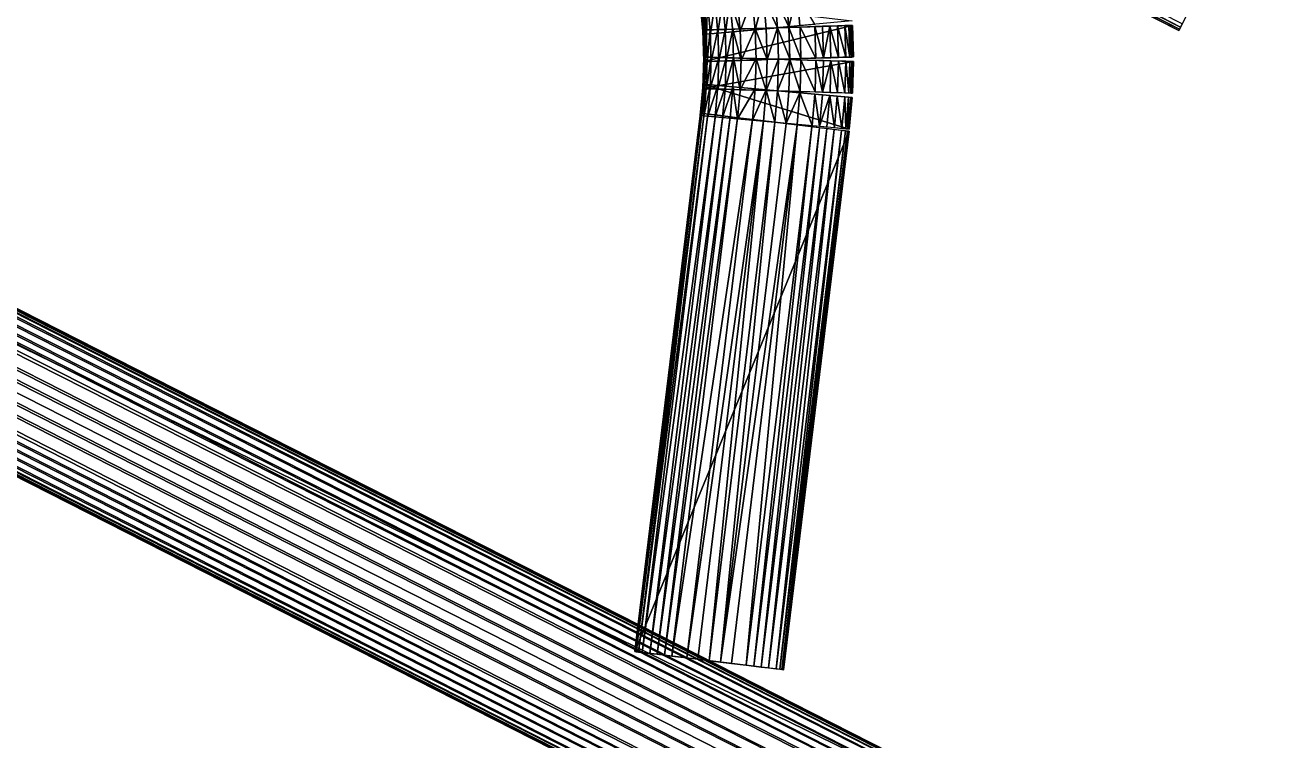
# Model space of a CAD drawing. Header units: metres. Extents: x 13603 to 14134, y -24468 to -24240.
# Drawn here: x 14054.8 to 14102.93, y -24417.28 to -24389.58 of the extents above; entities that cross this region are included whole.
import ezdxf

# ---------------------------------------------------------------- set-up
doc = ezdxf.new("R2010")
doc.units = ezdxf.units.M

msp = doc.modelspace()

# ---------------------------------------------------------------- linework, layer by layer
at = {"layer": 'L1_L2_201308_VentDevel'}
for points in [[(13805.9824, -24274.2246, 1124.5247), (14123.5234, -24435.6641, 1136.3988), (13803.3535, -24279.3965, 1124.5247)], [(13805.7197, -24274.7422, 1129.5675), (14123.3916, -24435.9238, 1141.1614), (13805.8506, -24274.4844, 1129.2874)], [(13805.8506, -24274.4844, 1129.2874), (14123.46, -24435.7891, 1140.8813), (13805.9189, -24274.3496, 1129.0072)], [(13805.8506, -24274.4844, 1129.2874), (14123.3916, -24435.9238, 1141.1614), (14123.46, -24435.7891, 1140.8813)], [(13805.9189, -24274.3496, 1129.0072), (14123.4971, -24435.7168, 1140.6011), (13805.9561, -24274.2773, 1128.7271)], [(13805.9189, -24274.3496, 1129.0072), (14123.46, -24435.7891, 1140.8813), (14123.4971, -24435.7168, 1140.6011)], [(13805.9561, -24274.2773, 1128.7271), (14123.5205, -24435.6699, 1140.0408), (13805.9795, -24274.2305, 1128.1667)], [(13805.9561, -24274.2773, 1128.7271), (14123.4971, -24435.7168, 1140.6011), (14123.5205, -24435.6699, 1140.0408)], [(13805.9795, -24274.2305, 1128.1667), (14123.5234, -24435.6641, 1139.7607), (13805.9824, -24274.2246, 1127.8866)], [(13805.9795, -24274.2305, 1128.1667), (14123.5205, -24435.6699, 1140.0408), (14123.5234, -24435.6641, 1139.7607)], [(13805.9824, -24274.2246, 1127.8866), (14123.5234, -24435.6641, 1136.3988), (13805.9824, -24274.2246, 1124.5247)], [(13805.9824, -24274.2246, 1127.8866), (14123.5234, -24435.6641, 1139.7607), (14123.5234, -24435.6641, 1136.3988)], [(13805.4561, -24275.2598, 1129.8477), (14123.1289, -24436.4414, 1141.5985), (13805.5879, -24275.002, 1129.7244)], [(13805.5879, -24275.002, 1129.7244), (14123.2607, -24436.1816, 1141.4416), (13805.7197, -24274.7422, 1129.5675)], [(13805.5879, -24275.002, 1129.7244), (14123.1289, -24436.4414, 1141.5985), (14123.2607, -24436.1816, 1141.4416)], [(13805.7197, -24274.7422, 1129.5675), (14123.2607, -24436.1816, 1141.4416), (14123.3916, -24435.9238, 1141.1614)], [(13805.0625, -24276.0352, 1130.0662), (14122.8662, -24436.957, 1141.8114), (13805.3252, -24275.5176, 1129.9373)], [(13805.3252, -24275.5176, 1129.9373), (14122.9971, -24436.6992, 1141.7217), (13805.4561, -24275.2598, 1129.8477)], [(13805.3252, -24275.5176, 1129.9373), (14122.8662, -24436.957, 1141.8114), (14122.9971, -24436.6992, 1141.7217)], [(13805.4561, -24275.2598, 1129.8477), (14122.9971, -24436.6992, 1141.7217), (14123.1289, -24436.4414, 1141.5985)], [(13804.668, -24276.8105, 1130.1278), (14122.4092, -24437.8574, 1141.9851), (13804.8682, -24276.418, 1130.111)], [(13804.8682, -24276.418, 1130.111), (14122.6035, -24437.4746, 1141.9403), (13805.0625, -24276.0352, 1130.0662)], [(13804.8682, -24276.418, 1130.111), (14122.4092, -24437.8574, 1141.9851), (14122.6035, -24437.4746, 1141.9403)], [(13805.0625, -24276.0352, 1130.0662), (14122.6035, -24437.4746, 1141.9403), (14122.8662, -24436.957, 1141.8114)], [(13804.4678, -24277.2031, 1130.111), (14122.0088, -24438.6426, 1141.9851), (13804.668, -24276.8105, 1130.1278)], [(13804.668, -24276.8105, 1130.1278), (14122.0088, -24438.6426, 1141.9851), (14122.209, -24438.25, 1142.0019)], [(13804.668, -24276.8105, 1130.1278), (14122.209, -24438.25, 1142.0019), (14122.4092, -24437.8574, 1141.9851)], [(13804.2734, -24277.5859, 1130.0662), (14121.8145, -24439.0254, 1141.9403), (13804.4678, -24277.2031, 1130.111)], [(13804.4678, -24277.2031, 1130.111), (14121.8145, -24439.0254, 1141.9403), (14122.0088, -24438.6426, 1141.9851)], [(13804.0107, -24278.1035, 1129.9373), (14121.5518, -24439.543, 1141.8114), (13804.2734, -24277.5859, 1130.0662)], [(13804.2734, -24277.5859, 1130.0662), (14121.5518, -24439.543, 1141.8114), (14121.8145, -24439.0254, 1141.9403)], [(13803.748, -24278.6191, 1129.7244), (14121.2891, -24440.0586, 1141.5985), (13803.8799, -24278.3613, 1129.8477)], [(13803.8799, -24278.3613, 1129.8477), (14121.4209, -24439.8008, 1141.7217), (13804.0107, -24278.1035, 1129.9373)], [(13803.8799, -24278.3613, 1129.8477), (14121.2891, -24440.0586, 1141.5985), (14121.4209, -24439.8008, 1141.7217)], [(13804.0107, -24278.1035, 1129.9373), (14121.4209, -24439.8008, 1141.7217), (14121.5518, -24439.543, 1141.8114)], [(13803.4854, -24279.1367, 1129.2874), (14121.0264, -24440.5762, 1141.1614), (13803.6162, -24278.8789, 1129.5675)], [(13803.6162, -24278.8789, 1129.5675), (14121.1572, -24440.3184, 1141.4416), (13803.748, -24278.6191, 1129.7244)], [(13803.6162, -24278.8789, 1129.5675), (14121.0264, -24440.5762, 1141.1614), (14121.1572, -24440.3184, 1141.4416)], [(13803.748, -24278.6191, 1129.7244), (14121.1572, -24440.3184, 1141.4416), (14121.2891, -24440.0586, 1141.5985)], [(13803.3564, -24279.3906, 1128.1667), (14120.8975, -24440.8301, 1140.0408), (13803.3799, -24279.3438, 1128.7271)], [(13803.3799, -24279.3438, 1128.7271), (14120.9209, -24440.7832, 1140.6011), (13803.417, -24279.2715, 1129.0072)], [(13803.3799, -24279.3438, 1128.7271), (14120.8975, -24440.8301, 1140.0408), (14120.9209, -24440.7832, 1140.6011)], [(13803.417, -24279.2715, 1129.0072), (14120.958, -24440.7109, 1140.8813), (13803.4854, -24279.1367, 1129.2874)], [(13803.417, -24279.2715, 1129.0072), (14120.9209, -24440.7832, 1140.6011), (14120.958, -24440.7109, 1140.8813)], [(13803.4854, -24279.1367, 1129.2874), (14120.958, -24440.7109, 1140.8813), (14121.0264, -24440.5762, 1141.1614)], [(13803.3535, -24279.3965, 1127.8866), (14120.8945, -24440.8359, 1139.7607), (13803.3564, -24279.3906, 1128.1667)], [(13803.3535, -24279.3965, 1124.5247), (14123.5234, -24435.6641, 1136.3988), (14120.8945, -24440.8359, 1136.3988)], [(13803.3535, -24279.3965, 1124.5247), (14120.8945, -24440.8359, 1136.3988), (13803.3535, -24279.3965, 1127.8866)], [(13803.3535, -24279.3965, 1127.8866), (14120.8945, -24440.8359, 1136.3988), (14120.8945, -24440.8359, 1139.7607)], [(13803.3564, -24279.3906, 1128.1667), (14120.8945, -24440.8359, 1139.7607), (14120.8975, -24440.8301, 1140.0408)], [(13796.5762, -24309.6035, 1124.0415), (14076.5781, -24451.957, 1134.5118), (13793.9473, -24314.7754, 1124.0415)], [(13796.5127, -24309.7285, 1128.524), (14076.5518, -24452.0098, 1138.7142), (13796.5498, -24309.6562, 1128.2438)], [(13796.5498, -24309.6562, 1128.2438), (14076.5752, -24451.9629, 1138.1539), (13796.5732, -24309.6094, 1127.6835)], [(13796.5498, -24309.6562, 1128.2438), (14076.5518, -24452.0098, 1138.7142), (14076.5752, -24451.9629, 1138.1539)], [(13796.5732, -24309.6094, 1127.6835), (14076.5781, -24451.957, 1137.8737), (13796.5762, -24309.6035, 1127.4034)], [(13796.5732, -24309.6094, 1127.6835), (14076.5752, -24451.9629, 1138.1539), (14076.5781, -24451.957, 1137.8737)], [(13796.5762, -24309.6035, 1127.4034), (14076.5781, -24451.957, 1134.5118), (13796.5762, -24309.6035, 1124.0415)], [(13796.5762, -24309.6035, 1127.4034), (14076.5781, -24451.957, 1137.8737), (14076.5781, -24451.957, 1134.5118)], [(13796.1816, -24310.3809, 1129.2412), (14076.3154, -24452.4746, 1139.5546), (13796.3135, -24310.1211, 1129.0843)], [(13796.3135, -24310.1211, 1129.0843), (14076.4463, -24452.2168, 1139.2745), (13796.4443, -24309.8633, 1128.8041)], [(13796.3135, -24310.1211, 1129.0843), (14076.3154, -24452.4746, 1139.5546), (14076.4463, -24452.2168, 1139.2745)], [(13796.4443, -24309.8633, 1128.8041), (14076.5146, -24452.082, 1138.9943), (13796.5127, -24309.7285, 1128.524)], [(13796.4443, -24309.8633, 1128.8041), (14076.4463, -24452.2168, 1139.2745), (14076.5146, -24452.082, 1138.9943)], [(13796.5127, -24309.7285, 1128.524), (14076.5146, -24452.082, 1138.9943), (14076.5518, -24452.0098, 1138.7142)], [(13795.9189, -24310.8965, 1129.4541), (14076.0518, -24452.9922, 1139.8348), (13796.0498, -24310.6387, 1129.3644)], [(13796.0498, -24310.6387, 1129.3644), (14076.1836, -24452.7344, 1139.7115), (13796.1816, -24310.3809, 1129.2412)], [(13796.0498, -24310.6387, 1129.3644), (14076.0518, -24452.9922, 1139.8348), (14076.1836, -24452.7344, 1139.7115)], [(13796.1816, -24310.3809, 1129.2412), (14076.1836, -24452.7344, 1139.7115), (14076.3154, -24452.4746, 1139.5546)], [(13795.6562, -24311.4141, 1129.583), (14075.9209, -24453.25, 1139.9244), (13795.9189, -24310.8965, 1129.4541)], [(13795.9189, -24310.8965, 1129.4541), (14075.9209, -24453.25, 1139.9244), (14076.0518, -24452.9922, 1139.8348)], [(13795.4619, -24311.7969, 1129.6278), (14075.6582, -24453.7676, 1140.0533), (13795.6562, -24311.4141, 1129.583)], [(13795.6562, -24311.4141, 1129.583), (14075.6582, -24453.7676, 1140.0533), (14075.9209, -24453.25, 1139.9244)], [(13795.2617, -24312.1895, 1129.6446), (14075.4639, -24454.1504, 1140.0981), (13795.4619, -24311.7969, 1129.6278)], [(13795.4619, -24311.7969, 1129.6278), (14075.4639, -24454.1504, 1140.0981), (14075.6582, -24453.7676, 1140.0533)], [(13794.8672, -24312.9648, 1129.583), (14074.8691, -24455.3184, 1140.0533), (13795.0615, -24312.582, 1129.6278)], [(13795.0615, -24312.582, 1129.6278), (14075.0635, -24454.9355, 1140.0981), (13795.2617, -24312.1895, 1129.6446)], [(13795.0615, -24312.582, 1129.6278), (14074.8691, -24455.3184, 1140.0533), (14075.0635, -24454.9355, 1140.0981)], [(13795.2617, -24312.1895, 1129.6446), (14075.0635, -24454.9355, 1140.0981), (14075.2637, -24454.543, 1140.1149)], [(13795.2617, -24312.1895, 1129.6446), (14075.2637, -24454.543, 1140.1149), (14075.4639, -24454.1504, 1140.0981)], [(13794.6045, -24313.4824, 1129.4541), (14074.6064, -24455.8359, 1139.9244), (13794.8672, -24312.9648, 1129.583)], [(13794.8672, -24312.9648, 1129.583), (14074.6064, -24455.8359, 1139.9244), (14074.8691, -24455.3184, 1140.0533)], [(13794.4736, -24313.7402, 1129.3644), (14074.4756, -24456.0938, 1139.8348), (13794.6045, -24313.4824, 1129.4541)], [(13794.6045, -24313.4824, 1129.4541), (14074.4756, -24456.0938, 1139.8348), (14074.6064, -24455.8359, 1139.9244)], [(13794.21, -24314.2578, 1129.0843), (14074.2119, -24456.6113, 1139.5546), (13794.3418, -24313.998, 1129.2412)], [(13794.3418, -24313.998, 1129.2412), (14074.3438, -24456.3516, 1139.7115), (13794.4736, -24313.7402, 1129.3644)], [(13794.3418, -24313.998, 1129.2412), (14074.2119, -24456.6113, 1139.5546), (14074.3438, -24456.3516, 1139.7115)], [(13794.4736, -24313.7402, 1129.3644), (14074.3438, -24456.3516, 1139.7115), (14074.4756, -24456.0938, 1139.8348)], [(13794.0107, -24314.6504, 1128.524), (14074.0127, -24457.0039, 1138.9943), (13794.0791, -24314.5156, 1128.8041)], [(13794.0791, -24314.5156, 1128.8041), (14074.0811, -24456.8691, 1139.2745), (13794.21, -24314.2578, 1129.0843)], [(13794.0791, -24314.5156, 1128.8041), (14074.0127, -24457.0039, 1138.9943), (14074.0811, -24456.8691, 1139.2745)], [(13794.21, -24314.2578, 1129.0843), (14074.0811, -24456.8691, 1139.2745), (14074.2119, -24456.6113, 1139.5546)], [(13793.9473, -24314.7754, 1127.4034), (14073.9492, -24457.1289, 1137.8737), (13793.9502, -24314.7695, 1127.6835)], [(13793.9473, -24314.7754, 1124.0415), (14076.5781, -24451.957, 1134.5118), (14073.9492, -24457.1289, 1134.5118)], [(13793.9473, -24314.7754, 1124.0415), (14073.9492, -24457.1289, 1134.5118), (13793.9473, -24314.7754, 1127.4034)], [(13793.9473, -24314.7754, 1127.4034), (14073.9492, -24457.1289, 1134.5118), (14073.9492, -24457.1289, 1137.8737)], [(13793.9502, -24314.7695, 1127.6835), (14073.9521, -24457.123, 1138.1539), (13793.9736, -24314.7227, 1128.2438)], [(13793.9502, -24314.7695, 1127.6835), (14073.9492, -24457.1289, 1137.8737), (14073.9521, -24457.123, 1138.1539)], [(13793.9736, -24314.7227, 1128.2438), (14073.9756, -24457.0762, 1138.7142), (13794.0107, -24314.6504, 1128.524)], [(13793.9736, -24314.7227, 1128.2438), (14073.9521, -24457.123, 1138.1539), (14073.9756, -24457.0762, 1138.7142)], [(13794.0107, -24314.6504, 1128.524), (14073.9756, -24457.0762, 1138.7142), (14074.0127, -24457.0039, 1138.9943)], [(14081.6738, -24380.7344, 1137.9443), (14099.502, -24389.7988, 1138.611), (14081.6768, -24380.7285, 1138.2245)], [(14081.6738, -24380.7344, 1134.5825), (14102.1309, -24384.627, 1135.2491), (14099.502, -24389.7988, 1135.2491)], [(14081.6738, -24380.7344, 1134.5825), (14099.502, -24389.7988, 1135.2491), (14081.6738, -24380.7344, 1137.9443)], [(14081.6738, -24380.7344, 1137.9443), (14099.502, -24389.7988, 1135.2491), (14099.502, -24389.7988, 1138.611)], [(14081.6768, -24380.7285, 1138.2245), (14099.5049, -24389.793, 1138.8911), (14081.7002, -24380.6816, 1138.7848)], [(14081.6768, -24380.7285, 1138.2245), (14099.502, -24389.7988, 1138.611), (14099.5049, -24389.793, 1138.8911)], [(14081.7002, -24380.6816, 1138.7848), (14099.5283, -24389.7461, 1139.4514), (14081.7373, -24380.6094, 1139.0649)], [(14081.7002, -24380.6816, 1138.7848), (14099.5049, -24389.793, 1138.8911), (14099.5283, -24389.7461, 1139.4514)], [(14081.7373, -24380.6094, 1139.0649), (14099.5654, -24389.6738, 1139.7316), (14081.8057, -24380.4746, 1139.3451)], [(14081.7373, -24380.6094, 1139.0649), (14099.5283, -24389.7461, 1139.4514), (14099.5654, -24389.6738, 1139.7316)], [(14081.8057, -24380.4746, 1139.3451), (14099.5654, -24389.6738, 1139.7316), (14099.6338, -24389.5391, 1140.0117)], [(14082.1133, -24388.6367, 1139.9656), (14082.5146, -24389.8242, 1140.0634), (14082.4023, -24388.6094, 1140.0552)], [(14082.4023, -24388.6094, 1140.0552), (14082.5146, -24389.8242, 1140.0634), (14082.9795, -24388.5566, 1140.184)], [(14082.9795, -24388.5566, 1140.184), (14082.5146, -24389.8242, 1140.0634), (14083.0918, -24389.7715, 1140.1922)], [(14082.9795, -24388.5566, 1140.184), (14083.0918, -24389.7715, 1140.1922), (14083.4072, -24388.5176, 1140.2288)], [(14083.4072, -24388.5176, 1140.2288), (14083.0918, -24389.7715, 1140.1922), (14083.5195, -24389.7324, 1140.237)], [(14083.4072, -24388.5176, 1140.2288), (14083.958, -24389.6914, 1140.2538), (14083.8457, -24388.4766, 1140.2456)], [(14083.4072, -24388.5176, 1140.2288), (14083.5195, -24389.7324, 1140.237), (14083.958, -24389.6914, 1140.2538)], [(14083.8457, -24388.4766, 1140.2456), (14084.3965, -24389.6504, 1140.237), (14084.2842, -24388.4355, 1140.2288)], [(14083.8457, -24388.4766, 1140.2456), (14083.958, -24389.6914, 1140.2538), (14084.3965, -24389.6504, 1140.237)], [(14084.2842, -24388.4355, 1140.2288), (14084.3965, -24389.6504, 1140.237), (14084.7119, -24388.3965, 1140.184)], [(14084.7119, -24388.3965, 1140.184), (14084.3965, -24389.6504, 1140.237), (14084.8242, -24389.6113, 1140.1922)], [(14084.7119, -24388.3965, 1140.184), (14084.8242, -24389.6113, 1140.1922), (14085.4014, -24389.5586, 1140.0634)], [(14080.958, -24388.7441, 1138.0056), (14081.0703, -24389.959, 1138.0137), (14080.9639, -24388.7422, 1138.2856)], [(14080.958, -24388.7441, 1134.6455), (14086.8457, -24389.4238, 1134.6537), (14081.0703, -24389.959, 1134.6537)], [(14080.958, -24388.7441, 1134.6455), (14081.0703, -24389.959, 1134.6537), (14080.958, -24388.7441, 1138.0056)], [(14080.958, -24388.7441, 1138.0056), (14081.0703, -24389.959, 1134.6537), (14081.0703, -24389.959, 1138.0137)], [(14080.9639, -24388.7422, 1138.2856), (14081.0762, -24389.957, 1138.2938), (14081.0156, -24388.7383, 1138.8456)], [(14080.9639, -24388.7422, 1138.2856), (14081.0703, -24389.959, 1138.0137), (14081.0762, -24389.957, 1138.2938)], [(14081.0156, -24388.7383, 1138.8456), (14081.1279, -24389.9531, 1138.8538), (14081.0967, -24388.7305, 1139.1256)], [(14081.0156, -24388.7383, 1138.8456), (14081.0762, -24389.957, 1138.2938), (14081.1279, -24389.9531, 1138.8538)], [(14081.0967, -24388.7305, 1139.1256), (14081.209, -24389.9453, 1139.1338), (14081.2471, -24388.7168, 1139.4056)], [(14081.0967, -24388.7305, 1139.1256), (14081.1279, -24389.9531, 1138.8538), (14081.209, -24389.9453, 1139.1338)], [(14081.2471, -24388.7168, 1139.4056), (14081.209, -24389.9453, 1139.1338), (14081.3594, -24389.9316, 1139.4138)], [(14081.2471, -24388.7168, 1139.4056), (14081.3594, -24389.9316, 1139.4138), (14081.5352, -24388.6895, 1139.6856)], [(14081.5352, -24388.6895, 1139.6856), (14081.3594, -24389.9316, 1139.4138), (14081.6475, -24389.9043, 1139.6938)], [(14081.5352, -24388.6895, 1139.6856), (14081.6475, -24389.9043, 1139.6938), (14081.8242, -24388.6641, 1139.8424)], [(14081.8242, -24388.6641, 1139.8424), (14081.6475, -24389.9043, 1139.6938), (14081.9365, -24389.8789, 1139.8506)], [(14081.8242, -24388.6641, 1139.8424), (14081.9365, -24389.8789, 1139.8506), (14082.1133, -24388.6367, 1139.9656)], [(14082.1133, -24388.6367, 1139.9656), (14081.9365, -24389.8789, 1139.8506), (14082.2256, -24389.8516, 1139.9738)], [(14082.1133, -24388.6367, 1139.9656), (14082.2256, -24389.8516, 1139.9738), (14082.5146, -24389.8242, 1140.0634)], [(14086.8564, -24389.6016, 1134.6537), (14081.0977, -24391.0039, 1134.6619), (14081.0596, -24389.7812, 1134.6537)], [(14081.0596, -24389.7812, 1134.6537), (14081.0977, -24391.0039, 1134.6619), (14081.0596, -24389.7812, 1138.0137)], [(14081.0596, -24389.7812, 1138.0137), (14081.0977, -24391.0039, 1134.6619), (14081.0977, -24391.0039, 1138.0219)], [(14081.0596, -24389.7812, 1138.0137), (14081.0977, -24391.0039, 1138.0219), (14081.0654, -24389.7812, 1138.2938)], [(14081.0654, -24389.7812, 1138.2938), (14081.1035, -24391.0039, 1138.3019), (14081.1172, -24389.7793, 1138.8538)], [(14081.0654, -24389.7812, 1138.2938), (14081.0977, -24391.0039, 1138.0219), (14081.1035, -24391.0039, 1138.3019)], [(14086.8564, -24389.6016, 1134.6537), (14086.8945, -24390.8242, 1134.6619), (14081.0977, -24391.0039, 1134.6619)], [(14081.1172, -24389.7793, 1138.8538), (14081.1035, -24391.0039, 1138.3019), (14081.1553, -24391.002, 1138.8619)], [(14081.1172, -24389.7793, 1138.8538), (14081.1553, -24391.002, 1138.8619), (14081.1982, -24389.7773, 1139.1338)], [(14081.1982, -24389.7773, 1139.1338), (14081.1553, -24391.002, 1138.8619), (14081.2363, -24391, 1139.142)], [(14081.1982, -24389.7773, 1139.1338), (14081.2363, -24391, 1139.142), (14081.3496, -24389.7734, 1139.4138)], [(14081.3496, -24389.7734, 1139.4138), (14081.2363, -24391, 1139.142), (14081.3877, -24390.9961, 1139.422)], [(14081.3496, -24389.7734, 1139.4138), (14081.3877, -24390.9961, 1139.422), (14081.6387, -24389.7637, 1139.6938)], [(14081.6387, -24389.7637, 1139.6938), (14081.3877, -24390.9961, 1139.422), (14081.6768, -24390.9863, 1139.702)], [(14081.6387, -24389.7637, 1139.6938), (14081.6768, -24390.9863, 1139.702), (14081.9287, -24389.7539, 1139.8506)], [(14081.9287, -24389.7539, 1139.8506), (14081.6768, -24390.9863, 1139.702), (14081.9668, -24390.9766, 1139.8588)], [(14081.9287, -24389.7539, 1139.8506), (14081.9668, -24390.9766, 1139.8588), (14082.2188, -24389.7461, 1139.9738)], [(14082.2188, -24389.7461, 1139.9738), (14081.9668, -24390.9766, 1139.8588), (14082.2568, -24390.9688, 1139.982)], [(14082.2188, -24389.7461, 1139.9738), (14082.5469, -24390.959, 1140.0716), (14082.5088, -24389.7363, 1140.0634)], [(14082.2188, -24389.7461, 1139.9738), (14082.2568, -24390.9688, 1139.982), (14082.5469, -24390.959, 1140.0716)], [(14082.5088, -24389.7363, 1140.0634), (14082.5469, -24390.959, 1140.0716), (14083.0889, -24389.7188, 1140.1922)], [(14083.0889, -24389.7188, 1140.1922), (14082.5469, -24390.959, 1140.0716), (14083.127, -24390.9414, 1140.2004)], [(14083.0889, -24389.7188, 1140.1922), (14083.5557, -24390.9277, 1140.2452), (14083.5176, -24389.7051, 1140.237)], [(14083.0889, -24389.7188, 1140.1922), (14083.127, -24390.9414, 1140.2004), (14083.5557, -24390.9277, 1140.2452)], [(14083.5176, -24389.7051, 1140.237), (14083.5557, -24390.9277, 1140.2452), (14083.958, -24389.6914, 1140.2538)], [(14083.958, -24389.6914, 1140.2538), (14083.5557, -24390.9277, 1140.2452), (14083.9961, -24390.9141, 1140.262)], [(14083.958, -24389.6914, 1140.2538), (14084.4365, -24390.9004, 1140.2452), (14084.3984, -24389.6777, 1140.237)], [(14083.958, -24389.6914, 1140.2538), (14083.9961, -24390.9141, 1140.262), (14084.4365, -24390.9004, 1140.2452)], [(14084.3984, -24389.6777, 1140.237), (14084.8652, -24390.8867, 1140.2004), (14084.8271, -24389.6641, 1140.1922)], [(14084.3984, -24389.6777, 1140.237), (14084.4365, -24390.9004, 1140.2452), (14084.8652, -24390.8867, 1140.2004)], [(14084.8271, -24389.6641, 1140.1922), (14085.4453, -24390.8691, 1140.0716), (14085.4072, -24389.6465, 1140.0634)], [(14084.8271, -24389.6641, 1140.1922), (14084.8652, -24390.8867, 1140.2004), (14085.4453, -24390.8691, 1140.0716)], [(14085.4072, -24389.6465, 1140.0634), (14085.7354, -24390.8594, 1139.982), (14085.6973, -24389.6367, 1139.9738)], [(14085.4072, -24389.6465, 1140.0634), (14085.4453, -24390.8691, 1140.0716), (14085.7354, -24390.8594, 1139.982)], [(14085.6973, -24389.6367, 1139.9738), (14085.7354, -24390.8594, 1139.982), (14085.9873, -24389.6289, 1139.8506)], [(14085.9873, -24389.6289, 1139.8506), (14085.7354, -24390.8594, 1139.982), (14086.0254, -24390.8516, 1139.8588)], [(14085.9873, -24389.6289, 1139.8506), (14086.3154, -24390.8418, 1139.702), (14086.2773, -24389.6191, 1139.6938)], [(14085.9873, -24389.6289, 1139.8506), (14086.0254, -24390.8516, 1139.8588), (14086.3154, -24390.8418, 1139.702)], [(14086.2773, -24389.6191, 1139.6938), (14086.6045, -24390.832, 1139.422), (14086.5664, -24389.6094, 1139.4138)], [(14086.2773, -24389.6191, 1139.6938), (14086.3154, -24390.8418, 1139.702), (14086.6045, -24390.832, 1139.422)], [(14086.5664, -24389.6094, 1139.4138), (14086.7559, -24390.8281, 1139.142), (14086.7178, -24389.6055, 1139.1338)], [(14086.5664, -24389.6094, 1139.4138), (14086.6045, -24390.832, 1139.422), (14086.7559, -24390.8281, 1139.142)], [(14086.7178, -24389.6055, 1139.1338), (14086.8369, -24390.8262, 1138.8619), (14086.7988, -24389.6035, 1138.8538)], [(14086.7178, -24389.6055, 1139.1338), (14086.7559, -24390.8281, 1139.142), (14086.8369, -24390.8262, 1138.8619)], [(14086.7988, -24389.6035, 1138.8538), (14086.8887, -24390.8242, 1138.3019), (14086.8506, -24389.6016, 1138.2938)], [(14086.7988, -24389.6035, 1138.8538), (14086.8369, -24390.8262, 1138.8619), (14086.8887, -24390.8242, 1138.3019)], [(14086.8506, -24389.6016, 1138.2938), (14086.8945, -24390.8242, 1138.0219), (14086.8564, -24389.6016, 1138.0137)], [(14086.8506, -24389.6016, 1138.2938), (14086.8887, -24390.8242, 1138.3019), (14086.8945, -24390.8242, 1138.0219)], [(14086.8564, -24389.6016, 1138.0137), (14086.8945, -24390.8242, 1134.6619), (14086.8564, -24389.6016, 1134.6537)], [(14086.8564, -24389.6016, 1138.0137), (14086.8945, -24390.8242, 1138.0219), (14086.8945, -24390.8242, 1134.6619)], [(14086.8945, -24391, 1134.6619), (14081.0615, -24392.0488, 1134.67), (14081.0977, -24390.8281, 1134.6619)], [(14081.0977, -24390.8281, 1134.6619), (14081.0615, -24392.0488, 1134.67), (14081.0977, -24390.8281, 1138.0219)], [(14081.0977, -24390.8281, 1138.0219), (14081.0615, -24392.0488, 1134.67), (14081.0615, -24392.0488, 1138.0301)], [(14081.0977, -24390.8281, 1138.0219), (14081.0615, -24392.0488, 1138.0301), (14081.1035, -24390.8281, 1138.3019)], [(14081.1035, -24390.8281, 1138.3019), (14081.0615, -24392.0488, 1138.0301), (14081.0674, -24392.0488, 1138.3101)], [(14086.8945, -24391, 1134.6619), (14086.8584, -24392.2207, 1134.67), (14081.0615, -24392.0488, 1134.67)], [(14081.1035, -24390.8281, 1138.3019), (14081.0674, -24392.0488, 1138.3101), (14081.1553, -24390.8301, 1138.8619)], [(14081.1553, -24390.8301, 1138.8619), (14081.0674, -24392.0488, 1138.3101), (14081.1191, -24392.0508, 1138.8701)], [(14081.1553, -24390.8301, 1138.8619), (14081.1191, -24392.0508, 1138.8701), (14081.2363, -24390.832, 1139.142)], [(14081.2363, -24390.832, 1139.142), (14081.1191, -24392.0508, 1138.8701), (14081.2002, -24392.0527, 1139.1501)], [(14081.2363, -24390.832, 1139.142), (14081.2002, -24392.0527, 1139.1501), (14081.3877, -24390.8359, 1139.422)], [(14081.3877, -24390.8359, 1139.422), (14081.2002, -24392.0527, 1139.1501), (14081.3516, -24392.0566, 1139.4302)], [(14081.3877, -24390.8359, 1139.422), (14081.3516, -24392.0566, 1139.4302), (14081.6768, -24390.8457, 1139.702)], [(14081.6768, -24390.8457, 1139.702), (14081.3516, -24392.0566, 1139.4302), (14081.6406, -24392.0664, 1139.7101)], [(14081.6768, -24390.8457, 1139.702), (14081.6406, -24392.0664, 1139.7101), (14081.9668, -24390.8535, 1139.8588)], [(14081.9668, -24390.8535, 1139.8588), (14081.6406, -24392.0664, 1139.7101), (14081.9307, -24392.0742, 1139.8669)], [(14081.9668, -24390.8535, 1139.8588), (14081.9307, -24392.0742, 1139.8669), (14082.2568, -24390.8633, 1139.982)], [(14082.2568, -24390.8633, 1139.982), (14081.9307, -24392.0742, 1139.8669), (14082.2207, -24392.084, 1139.9902)], [(14082.2568, -24390.8633, 1139.982), (14082.2207, -24392.084, 1139.9902), (14082.5107, -24392.0918, 1140.0798)], [(14082.2568, -24390.8633, 1139.982), (14082.5107, -24392.0918, 1140.0798), (14082.5469, -24390.8711, 1140.0716)], [(14082.5469, -24390.8711, 1140.0716), (14082.5107, -24392.0918, 1140.0798), (14083.127, -24390.8887, 1140.2004)], [(14083.127, -24390.8887, 1140.2004), (14082.5107, -24392.0918, 1140.0798), (14083.0908, -24392.1094, 1140.2086)], [(14083.127, -24390.8887, 1140.2004), (14083.0908, -24392.1094, 1140.2086), (14083.5195, -24392.1211, 1140.2534)], [(14083.127, -24390.8887, 1140.2004), (14083.5195, -24392.1211, 1140.2534), (14083.5557, -24390.9004, 1140.2452)], [(14083.5557, -24390.9004, 1140.2452), (14083.5195, -24392.1211, 1140.2534), (14083.9961, -24390.9141, 1140.262)], [(14083.9961, -24390.9141, 1140.262), (14083.5195, -24392.1211, 1140.2534), (14083.96, -24392.1348, 1140.2701)], [(14083.9961, -24390.9141, 1140.262), (14083.96, -24392.1348, 1140.2701), (14084.4365, -24390.9277, 1140.2452)], [(14084.4365, -24390.9277, 1140.2452), (14083.96, -24392.1348, 1140.2701), (14084.4004, -24392.1484, 1140.2534)], [(14084.4365, -24390.9277, 1140.2452), (14084.4004, -24392.1484, 1140.2534), (14084.8291, -24392.1602, 1140.2086)], [(14084.4365, -24390.9277, 1140.2452), (14084.8291, -24392.1602, 1140.2086), (14084.8652, -24390.9395, 1140.2004)], [(14084.8652, -24390.9395, 1140.2004), (14084.8291, -24392.1602, 1140.2086), (14085.4092, -24392.1777, 1140.0798)], [(14084.8652, -24390.9395, 1140.2004), (14085.4092, -24392.1777, 1140.0798), (14085.4453, -24390.957, 1140.0716)], [(14085.4453, -24390.957, 1140.0716), (14085.4092, -24392.1777, 1140.0798), (14085.6992, -24392.1855, 1139.9902)], [(14085.4453, -24390.957, 1140.0716), (14085.6992, -24392.1855, 1139.9902), (14085.7354, -24390.9648, 1139.982)], [(14085.7354, -24390.9648, 1139.982), (14085.6992, -24392.1855, 1139.9902), (14086.0254, -24390.9746, 1139.8588)], [(14086.0254, -24390.9746, 1139.8588), (14085.6992, -24392.1855, 1139.9902), (14085.9893, -24392.1953, 1139.8669)], [(14086.0254, -24390.9746, 1139.8588), (14085.9893, -24392.1953, 1139.8669), (14086.2793, -24392.2031, 1139.7101)], [(14086.0254, -24390.9746, 1139.8588), (14086.2793, -24392.2031, 1139.7101), (14086.3154, -24390.9824, 1139.702)], [(14086.3154, -24390.9824, 1139.702), (14086.2793, -24392.2031, 1139.7101), (14086.5684, -24392.2129, 1139.4302)], [(14086.3154, -24390.9824, 1139.702), (14086.5684, -24392.2129, 1139.4302), (14086.6045, -24390.9922, 1139.422)], [(14086.6045, -24390.9922, 1139.422), (14086.5684, -24392.2129, 1139.4302), (14086.7197, -24392.2168, 1139.1501)], [(14086.6045, -24390.9922, 1139.422), (14086.7197, -24392.2168, 1139.1501), (14086.7559, -24390.9961, 1139.142)], [(14086.7559, -24390.9961, 1139.142), (14086.7197, -24392.2168, 1139.1501), (14086.8008, -24392.2188, 1138.8701)], [(14086.7559, -24390.9961, 1139.142), (14086.8008, -24392.2188, 1138.8701), (14086.8369, -24390.998, 1138.8619)], [(14086.8369, -24390.998, 1138.8619), (14086.8008, -24392.2188, 1138.8701), (14086.8525, -24392.2207, 1138.3101)], [(14086.8369, -24390.998, 1138.8619), (14086.8525, -24392.2207, 1138.3101), (14086.8887, -24391, 1138.3019)], [(14086.8887, -24391, 1138.3019), (14086.8525, -24392.2207, 1138.3101), (14086.8584, -24392.2207, 1138.0301)], [(14086.8945, -24391, 1138.0219), (14086.8584, -24392.2207, 1134.67), (14086.8945, -24391, 1134.6619)], [(14086.8945, -24391, 1138.0219), (14086.8584, -24392.2207, 1138.0301), (14086.8584, -24392.2207, 1134.67)], [(14086.8887, -24391, 1138.3019), (14086.8584, -24392.2207, 1138.0301), (14086.8945, -24391, 1138.0219)], [(14081.0723, -24391.873, 1134.67), (14086.7373, -24393.6133, 1134.6782), (14080.9619, -24393.0898, 1134.6782)], [(14081.0723, -24391.873, 1134.67), (14080.9619, -24393.0898, 1134.6782), (14081.0723, -24391.873, 1138.0301)], [(14081.0723, -24391.873, 1138.0301), (14080.9619, -24393.0898, 1134.6782), (14080.9619, -24393.0898, 1138.0383)], [(14081.0723, -24391.873, 1138.0301), (14080.9619, -24393.0898, 1138.0383), (14081.0771, -24391.873, 1138.3101)], [(14081.0771, -24391.873, 1138.3101), (14080.9619, -24393.0898, 1138.0383), (14080.9668, -24393.0898, 1138.3183)], [(14081.0771, -24391.873, 1138.3101), (14080.9668, -24393.0898, 1138.3183), (14081.1299, -24391.8789, 1138.8701)], [(14081.1299, -24391.8789, 1138.8701), (14080.9668, -24393.0898, 1138.3183), (14081.0195, -24393.0957, 1138.8783)], [(14081.1299, -24391.8789, 1138.8701), (14081.0195, -24393.0957, 1138.8783), (14081.21, -24391.8848, 1139.1501)], [(14081.21, -24391.8848, 1139.1501), (14081.0195, -24393.0957, 1138.8783), (14081.0996, -24393.1016, 1139.1583)], [(14086.8477, -24392.3965, 1134.67), (14086.7373, -24393.6133, 1134.6782), (14081.0723, -24391.873, 1134.67)], [(14081.21, -24391.8848, 1139.1501), (14081.0996, -24393.1016, 1139.1583), (14081.3604, -24391.8984, 1139.4302)], [(14081.3604, -24391.8984, 1139.4302), (14081.0996, -24393.1016, 1139.1583), (14081.25, -24393.1152, 1139.4384)], [(14081.3604, -24391.8984, 1139.4302), (14081.25, -24393.1152, 1139.4384), (14081.6494, -24391.9258, 1139.7101)], [(14081.6494, -24391.9258, 1139.7101), (14081.25, -24393.1152, 1139.4384), (14081.5391, -24393.1426, 1139.7183)], [(14081.6494, -24391.9258, 1139.7101), (14081.5391, -24393.1426, 1139.7183), (14081.9385, -24391.9512, 1139.8669)], [(14081.9385, -24391.9512, 1139.8669), (14081.5391, -24393.1426, 1139.7183), (14081.8281, -24393.168, 1139.8751)], [(14081.9385, -24391.9512, 1139.8669), (14081.8281, -24393.168, 1139.8751), (14082.2275, -24391.9785, 1139.9902)], [(14082.2275, -24391.9785, 1139.9902), (14081.8281, -24393.168, 1139.8751), (14082.1172, -24393.1953, 1139.9984)], [(14082.2275, -24391.9785, 1139.9902), (14082.1172, -24393.1953, 1139.9984), (14082.4053, -24393.2207, 1140.088)], [(14082.2275, -24391.9785, 1139.9902), (14082.4053, -24393.2207, 1140.088), (14082.5156, -24392.0039, 1140.0798)], [(14082.5156, -24392.0039, 1140.0798), (14082.4053, -24393.2207, 1140.088), (14083.0938, -24392.0566, 1140.2086)], [(14083.0938, -24392.0566, 1140.2086), (14082.4053, -24393.2207, 1140.088), (14082.9834, -24393.2734, 1140.2167)], [(14083.0938, -24392.0566, 1140.2086), (14082.9834, -24393.2734, 1140.2167), (14083.5205, -24392.0957, 1140.2534)], [(14083.5205, -24392.0957, 1140.2534), (14082.9834, -24393.2734, 1140.2167), (14083.4102, -24393.3125, 1140.2615)], [(14083.5205, -24392.0957, 1140.2534), (14083.4102, -24393.3125, 1140.2615), (14083.8496, -24393.3516, 1140.2783)], [(14083.5205, -24392.0957, 1140.2534), (14083.8496, -24393.3516, 1140.2783), (14083.96, -24392.1348, 1140.2701)], [(14083.96, -24392.1348, 1140.2701), (14083.8496, -24393.3516, 1140.2783), (14084.2891, -24393.3906, 1140.2615)], [(14083.96, -24392.1348, 1140.2701), (14084.2891, -24393.3906, 1140.2615), (14084.3994, -24392.1738, 1140.2534)], [(14084.3994, -24392.1738, 1140.2534), (14084.2891, -24393.3906, 1140.2615), (14084.8262, -24392.2129, 1140.2086)], [(14084.8262, -24392.2129, 1140.2086), (14084.2891, -24393.3906, 1140.2615), (14084.7158, -24393.4297, 1140.2167)], [(14084.8262, -24392.2129, 1140.2086), (14084.7158, -24393.4297, 1140.2167), (14085.2939, -24393.4824, 1140.088)], [(14084.8262, -24392.2129, 1140.2086), (14085.2939, -24393.4824, 1140.088), (14085.4043, -24392.2656, 1140.0798)], [(14085.4043, -24392.2656, 1140.0798), (14085.2939, -24393.4824, 1140.088), (14085.582, -24393.5078, 1139.9984)], [(14085.4043, -24392.2656, 1140.0798), (14085.582, -24393.5078, 1139.9984), (14085.6924, -24392.291, 1139.9902)], [(14085.6924, -24392.291, 1139.9902), (14085.582, -24393.5078, 1139.9984), (14085.9814, -24392.3184, 1139.8669)], [(14085.9814, -24392.3184, 1139.8669), (14085.582, -24393.5078, 1139.9984), (14085.8711, -24393.5352, 1139.8751)], [(14085.9814, -24392.3184, 1139.8669), (14085.8711, -24393.5352, 1139.8751), (14086.1602, -24393.5605, 1139.7183)], [(14085.9814, -24392.3184, 1139.8669), (14086.1602, -24393.5605, 1139.7183), (14086.2705, -24392.3438, 1139.7101)], [(14086.2705, -24392.3438, 1139.7101), (14086.1602, -24393.5605, 1139.7183), (14086.4492, -24393.5879, 1139.4384)], [(14086.2705, -24392.3438, 1139.7101), (14086.4492, -24393.5879, 1139.4384), (14086.5596, -24392.3711, 1139.4302)], [(14086.5596, -24392.3711, 1139.4302), (14086.4492, -24393.5879, 1139.4384), (14086.5996, -24393.6016, 1139.1583)], [(14086.5596, -24392.3711, 1139.4302), (14086.5996, -24393.6016, 1139.1583), (14086.71, -24392.3848, 1139.1501)], [(14086.71, -24392.3848, 1139.1501), (14086.5996, -24393.6016, 1139.1583), (14086.6797, -24393.6074, 1138.8783)], [(14086.71, -24392.3848, 1139.1501), (14086.6797, -24393.6074, 1138.8783), (14086.79, -24392.3906, 1138.8701)], [(14086.79, -24392.3906, 1138.8701), (14086.6797, -24393.6074, 1138.8783), (14086.7324, -24393.6133, 1138.3183)], [(14086.79, -24392.3906, 1138.8701), (14086.7324, -24393.6133, 1138.3183), (14086.8428, -24392.3965, 1138.3101)], [(14086.8428, -24392.3965, 1138.3101), (14086.7324, -24393.6133, 1138.3183), (14086.7373, -24393.6133, 1138.0383)], [(14086.8477, -24392.3965, 1138.0301), (14086.7373, -24393.6133, 1134.6782), (14086.8477, -24392.3965, 1134.67)], [(14086.8477, -24392.3965, 1138.0301), (14086.7373, -24393.6133, 1138.0383), (14086.7373, -24393.6133, 1134.6782)], [(14086.8428, -24392.3965, 1138.3101), (14086.7373, -24393.6133, 1138.0383), (14086.8477, -24392.3965, 1138.0301)], [(14086.7285, -24393.7031, 1134.6782), (14078.4277, -24413.8496, 1134.8201), (14080.9707, -24393, 1134.6782)], [(14080.9707, -24393, 1134.6782), (14078.4277, -24413.8496, 1134.8201), (14080.9707, -24393, 1138.0383)], [(14080.9707, -24393, 1138.0383), (14078.4277, -24413.8496, 1134.8201), (14078.4277, -24413.8496, 1138.1802)], [(14080.9707, -24393, 1138.0383), (14078.4277, -24413.8496, 1138.1802), (14080.9766, -24393.002, 1138.3183)], [(14080.9766, -24393.002, 1138.3183), (14078.4277, -24413.8496, 1138.1802), (14078.4336, -24413.8516, 1138.4602)], [(14080.9766, -24393.002, 1138.3183), (14078.4336, -24413.8516, 1138.4602), (14081.0283, -24393.0078, 1138.8783)], [(14081.0283, -24393.0078, 1138.8783), (14078.4336, -24413.8516, 1138.4602), (14078.4854, -24413.8574, 1139.0202)], [(14081.0283, -24393.0078, 1138.8783), (14078.4854, -24413.8574, 1139.0202), (14081.1094, -24393.0176, 1139.1583)], [(14081.1094, -24393.0176, 1139.1583), (14078.4854, -24413.8574, 1139.0202), (14078.5664, -24413.8672, 1139.3002)], [(14081.1094, -24393.0176, 1139.1583), (14078.5664, -24413.8672, 1139.3002), (14081.2588, -24393.0352, 1139.4384)], [(14081.2588, -24393.0352, 1139.4384), (14078.5664, -24413.8672, 1139.3002), (14078.7158, -24413.8848, 1139.5803)], [(14081.2588, -24393.0352, 1139.4384), (14078.7158, -24413.8848, 1139.5803), (14081.5469, -24393.0703, 1139.7183)], [(14081.5469, -24393.0703, 1139.7183), (14078.7158, -24413.8848, 1139.5803), (14079.0039, -24413.9199, 1139.8602)], [(14081.5469, -24393.0703, 1139.7183), (14079.0039, -24413.9199, 1139.8602), (14081.835, -24393.1055, 1139.8751)], [(14081.835, -24393.1055, 1139.8751), (14079.0039, -24413.9199, 1139.8602), (14079.292, -24413.9551, 1140.017)], [(14081.835, -24393.1055, 1139.8751), (14079.292, -24413.9551, 1140.017), (14082.1221, -24393.1406, 1139.9984)], [(14082.1221, -24393.1406, 1139.9984), (14079.292, -24413.9551, 1140.017), (14079.5791, -24413.9902, 1140.1403)], [(14082.1221, -24393.1406, 1139.9984), (14079.5791, -24413.9902, 1140.1403), (14082.4102, -24393.1758, 1140.088)], [(14082.4102, -24393.1758, 1140.088), (14079.5791, -24413.9902, 1140.1403), (14079.8672, -24414.0254, 1140.2299)], [(14082.4102, -24393.1758, 1140.088), (14079.8672, -24414.0254, 1140.2299), (14082.9863, -24393.2461, 1140.2167)], [(14082.9863, -24393.2461, 1140.2167), (14079.8672, -24414.0254, 1140.2299), (14080.4434, -24414.0957, 1140.3586)], [(14082.9863, -24393.2461, 1140.2167), (14080.4434, -24414.0957, 1140.3586), (14083.4121, -24393.2988, 1140.2615)], [(14083.4121, -24393.2988, 1140.2615), (14080.4434, -24414.0957, 1140.3586), (14080.8691, -24414.1484, 1140.4034)], [(14083.4121, -24393.2988, 1140.2615), (14080.8691, -24414.1484, 1140.4034), (14081.3066, -24414.2012, 1140.4203)], [(14083.4121, -24393.2988, 1140.2615), (14081.3066, -24414.2012, 1140.4203), (14083.8496, -24393.3516, 1140.2783)], [(14083.8496, -24393.3516, 1140.2783), (14081.3066, -24414.2012, 1140.4203), (14081.7441, -24414.2539, 1140.4034)], [(14083.8496, -24393.3516, 1140.2783), (14081.7441, -24414.2539, 1140.4034), (14084.2871, -24393.4043, 1140.2615)], [(14084.2871, -24393.4043, 1140.2615), (14081.7441, -24414.2539, 1140.4034), (14084.7129, -24393.457, 1140.2167)], [(14086.7285, -24393.7031, 1134.6782), (14084.1855, -24414.5527, 1134.8201), (14078.4277, -24413.8496, 1134.8201)], [(14084.7129, -24393.457, 1140.2167), (14081.7441, -24414.2539, 1140.4034), (14082.1699, -24414.3066, 1140.3586)], [(14084.7129, -24393.457, 1140.2167), (14082.1699, -24414.3066, 1140.3586), (14082.7461, -24414.377, 1140.2299)], [(14084.7129, -24393.457, 1140.2167), (14082.7461, -24414.377, 1140.2299), (14085.2891, -24393.5273, 1140.088)], [(14085.2891, -24393.5273, 1140.088), (14082.7461, -24414.377, 1140.2299), (14083.0342, -24414.4121, 1140.1403)], [(14085.2891, -24393.5273, 1140.088), (14083.0342, -24414.4121, 1140.1403), (14085.5771, -24393.5625, 1139.9984)], [(14085.5771, -24393.5625, 1139.9984), (14083.0342, -24414.4121, 1140.1403), (14083.3213, -24414.4473, 1140.017)], [(14085.5771, -24393.5625, 1139.9984), (14083.3213, -24414.4473, 1140.017), (14085.8643, -24393.5977, 1139.8751)], [(14085.8643, -24393.5977, 1139.8751), (14083.3213, -24414.4473, 1140.017), (14083.6094, -24414.4824, 1139.8602)], [(14085.8643, -24393.5977, 1139.8751), (14083.6094, -24414.4824, 1139.8602), (14086.1523, -24393.6328, 1139.7183)], [(14086.1523, -24393.6328, 1139.7183), (14083.6094, -24414.4824, 1139.8602), (14083.8975, -24414.5176, 1139.5803)], [(14086.1523, -24393.6328, 1139.7183), (14083.8975, -24414.5176, 1139.5803), (14086.4404, -24393.668, 1139.4384)], [(14086.4404, -24393.668, 1139.4384), (14083.8975, -24414.5176, 1139.5803), (14084.0469, -24414.5352, 1139.3002)], [(14086.4404, -24393.668, 1139.4384), (14084.0469, -24414.5352, 1139.3002), (14086.5898, -24393.6855, 1139.1583)], [(14086.5898, -24393.6855, 1139.1583), (14084.0469, -24414.5352, 1139.3002), (14084.1279, -24414.5449, 1139.0202)], [(14086.5898, -24393.6855, 1139.1583), (14084.1279, -24414.5449, 1139.0202), (14086.6709, -24393.6953, 1138.8783)], [(14086.6709, -24393.6953, 1138.8783), (14084.1279, -24414.5449, 1139.0202), (14084.1797, -24414.5508, 1138.4602)], [(14086.6709, -24393.6953, 1138.8783), (14084.1797, -24414.5508, 1138.4602), (14086.7227, -24393.7012, 1138.3183)], [(14086.7227, -24393.7012, 1138.3183), (14084.1797, -24414.5508, 1138.4602), (14084.1855, -24414.5527, 1138.1802)], [(14086.7227, -24393.7012, 1138.3183), (14084.1855, -24414.5527, 1138.1802), (14086.7285, -24393.7031, 1138.0383)], [(14086.7285, -24393.7031, 1138.0383), (14084.1855, -24414.5527, 1134.8201), (14086.7285, -24393.7031, 1134.6782)], [(14086.7285, -24393.7031, 1138.0383), (14084.1855, -24414.5527, 1138.1802), (14084.1855, -24414.5527, 1134.8201)]]:
    msp.add_3dface(points, dxfattribs=at)

doc.saveas('drawing.dxf')
